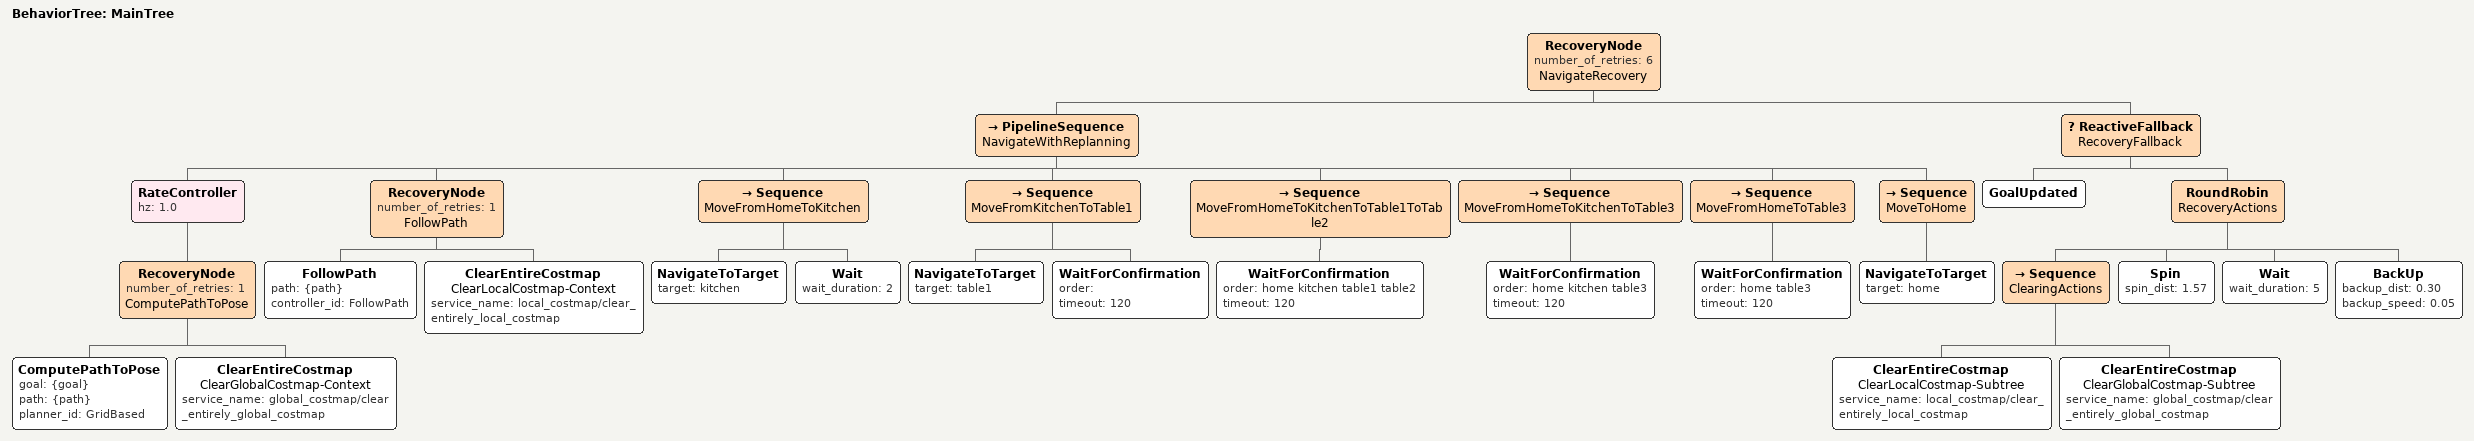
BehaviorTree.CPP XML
<root main_tree_to_execute="MainTree">
  <BehaviorTree ID="MainTree">
    <RecoveryNode number_of_retries="6" name="NavigateRecovery">
      <PipelineSequence name="NavigateWithReplanning">
        <RateController hz="1.0">
          <RecoveryNode number_of_retries="1" name="ComputePathToPose">
            <ComputePathToPose goal="{goal}" path="{path}" planner_id="GridBased"/>
            <ClearEntireCostmap name="ClearGlobalCostmap-Context" service_name="global_costmap/clear_entirely_global_costmap"/>
          </RecoveryNode>
        </RateController>
        <RecoveryNode number_of_retries="1" name="FollowPath">
          <FollowPath path="{path}" controller_id="FollowPath"/>
          <ClearEntireCostmap name="ClearLocalCostmap-Context" service_name="local_costmap/clear_entirely_local_costmap"/>
        </RecoveryNode>
        <!-- Move to Kitchen -->
        <Sequence name="MoveFromHomeToKitchen">
          <NavigateToTarget target="kitchen"/>
          <Wait wait_duration="2"/>
        </Sequence>
        <Sequence name="MoveFromKitchenToTable1">
          <NavigateToTarget target="table1"/>
          <WaitForConfirmation order="" timeout="120"/>
        </Sequence>
        <!-- Handle multiple orders (to Kitchen, then multiple tables) -->
        <Sequence name="MoveFromHomeToKitchenToTable1ToTable2">
          <WaitForConfirmation order="home kitchen table1 table2" timeout="120"/>
        </Sequence>
        <Sequence name="MoveFromHomeToKitchenToTable3">
          <WaitForConfirmation order="home kitchen table3" timeout="120"/>
        </Sequence>
        <Sequence name="MoveFromHomeToTable3">
          <WaitForConfirmation order="home table3" timeout="120"/>
        </Sequence>
        <!-- Move to Home -->
        <Sequence name="MoveToHome">
          <NavigateToTarget target="home"/>
        </Sequence>
      </PipelineSequence>
      <ReactiveFallback name="RecoveryFallback">
        <GoalUpdated/>
        <RoundRobin name="RecoveryActions">
          <Sequence name="ClearingActions">
            <ClearEntireCostmap name="ClearLocalCostmap-Subtree" service_name="local_costmap/clear_entirely_local_costmap"/>
            <ClearEntireCostmap name="ClearGlobalCostmap-Subtree" service_name="global_costmap/clear_entirely_global_costmap"/>
          </Sequence>
          <Spin spin_dist="1.57"/>
          <Wait wait_duration="5"/>
          <BackUp backup_dist="0.30" backup_speed="0.05"/>
        </RoundRobin>
      </ReactiveFallback>
    </RecoveryNode>
  </BehaviorTree>
</root>
